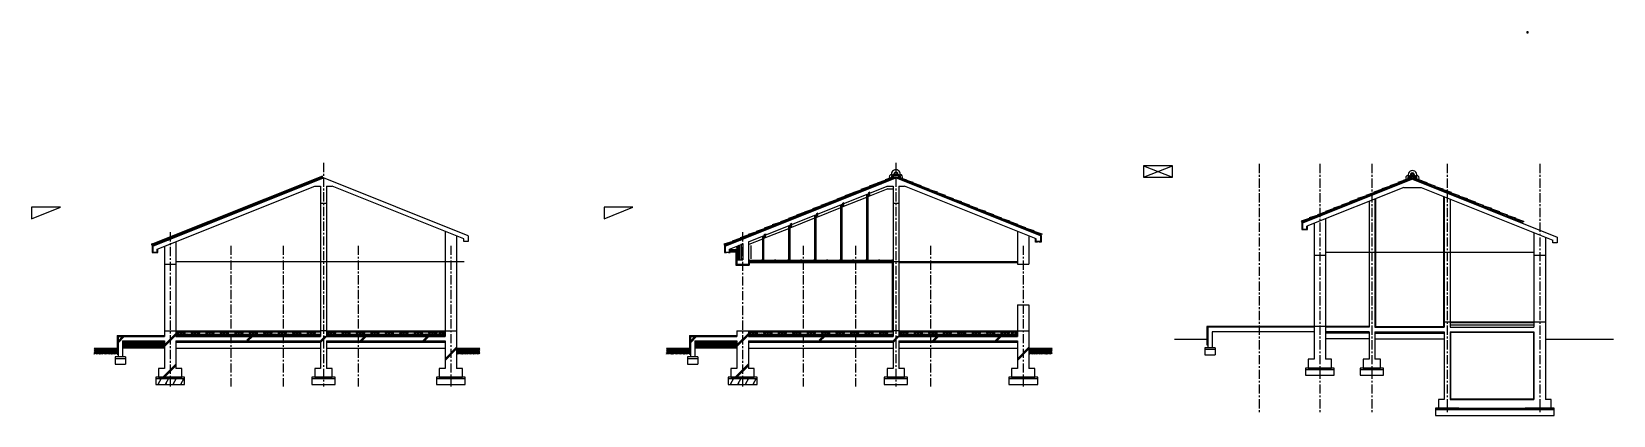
# Model space of a CAD drawing. Header units: millimetres. Extents: x -2542 to 52128, y -615 to 12637.
import ezdxf

# ---------------------------------------------------------------- set-up
doc = ezdxf.new("R2010")
doc.units = ezdxf.units.MM
doc.header["$LTSCALE"] = 10
doc.header["$PDMODE"] = 34
doc.header["$PDSIZE"] = 25
doc.linetypes.add('CENTER', pattern=[50.8, 31.75, -6.35, 6.35, -6.35])
doc.linetypes.add('HIDDEN', pattern=[9.525, 6.35, -3.175])
for name, color, linetype in [('단면선', 2, 'Continuous'), ('마감선', 3, 'Continuous'), ('입면선', 4, 'Continuous'), ('중심선', 1, 'CENTER'), ('해칭선', 5, 'Continuous')]:
    doc.layers.add(name, color=color, linetype=linetype)
doc.linetypes.add('BATTING', pattern='A,0.00254,-2.54,[134,ltypeshp.shx,S=2.54,R=0,X=-2.54,Y=0],-5.08,[134,ltypeshp.shx,S=2.54,R=180,X=2.54,Y=0],-2.54', length=10.16254)
pattern_1 = [(135, (19782.33, 0), (-22.45064, -22.45064), [])]
pattern_2 = [(45, (19782.33, 0), (-22.45064, 22.45064), [])]

msp = doc.modelspace()

# ---------------------------------------------------------------- hatches: boundary and pattern name
at = {"layer": '단면선'}
h = msp.add_hatch(dxfattribs=at)
h.set_pattern_fill('_USER', color=256, scale=60, pattern_type=0)
h.set_pattern_definition([(0, (21829.69, 4752.737), (0, 60), [])])
h.paths.add_polyline_path([(21830, 4753), (21920, 4753), (21920, 5259), (21830, 5223)])
at = {"layer": '해칭선'}
h = msp.add_hatch(dxfattribs=at)
h.set_pattern_fill('ANSI31', color=256, scale=5)
h.set_pattern_definition([(45, (-660, 363.439), (-11.22532, 11.22532), [])])
h.paths.add_polyline_path([(21636, 5066), (21600, 5066), (21600, 5030), (21636, 5030)])
h = msp.add_hatch(dxfattribs=at)
h.set_pattern_fill('ANSI31', color=256, scale=5)
h.set_pattern_definition([(45, (-496, 363.439), (-11.22532, 11.22532), [])])
h.paths.add_polyline_path([(21800, 5066), (21764, 5066), (21764, 5030), (21800, 5030)])
h = msp.add_hatch(dxfattribs=at)
h.set_pattern_fill('ANSI31', color=256, scale=10)
h.paths.add_polyline_path([(21920, 5259), (21830, 5223), (21830, 4753), (21920, 4753)])
h = msp.add_hatch(dxfattribs=at)
h.set_pattern_fill('ANSI31', color=256, scale=5)
h.paths.add_polyline_path([(22296, 4703), (22260, 4703), (22260, 4667), (22296, 4667)])
h = msp.add_hatch(dxfattribs=at)
h.set_pattern_fill('ANSI31', color=256, scale=5)
h.set_pattern_definition([(45, (4904, -9e-13), (-11.22532, 11.22532), [])])
h.paths.add_polyline_path([(27200, 4703), (27164, 4703), (27164, 4667), (27200, 4667)])
h = msp.add_hatch(dxfattribs=at)
h.set_pattern_fill('ANSI37', color=256, scale=10)
h.paths.add_polyline_path([(8747, 2193), (7647, 2193), (7647, 2108), (8747, 2108)])
h.paths.add_polyline_path([(11747, 2193), (8747, 2193), (8747, 2108), (11747, 2108)])
h.paths.add_polyline_path([(4347, 2193), (2447, 2193), (2447, 2108), (4347, 2108)])
h.paths.add_polyline_path([(6147, 2193), (4347, 2193), (4347, 2108), (6147, 2108)])
h.paths.add_polyline_path([(7447, 2193), (6147, 2193), (6147, 2108), (7447, 2108)])
h = msp.add_hatch(dxfattribs=at)
h.set_pattern_fill('ANSI37', color=256, scale=10)
h.set_pattern_definition([(45, (19782.33, 0), (-22.45064, 22.45064), []), (135, (19782.33, 0), (-22.45064, -22.45064), [])])
h.paths.add_polyline_path([(28530, 2193), (27430, 2193), (27430, 2108), (28530, 2108)])
h.paths.add_polyline_path([(31530, 2193), (28530, 2193), (28530, 2108), (31530, 2108)])
h.paths.add_polyline_path([(24130, 2193), (22230, 2193), (22230, 2108), (24130, 2108)])
h.paths.add_polyline_path([(25930, 2193), (24130, 2193), (24130, 2108), (25930, 2108)])
h.paths.add_polyline_path([(27230, 2193), (25930, 2193), (25930, 2108), (27230, 2108)])
h = msp.add_hatch(dxfattribs=at)
h.set_pattern_fill('ANSI31', color=256, scale=10)
h.paths.add_polyline_path([(17, 1703), (-383, 1703), (-183, 1503)])
h.paths.add_polyline_path([(417, 1703), (17, 1703), (217, 1503)])
h = msp.add_hatch(dxfattribs=at)
h.set_pattern_fill('ANSI31', color=256, scale=10, angle=90)
h.paths.add_polyline_path([(-383, 1703), (-383, 1503), (-183, 1503)])
h.paths.add_polyline_path([(17, 1703), (-183, 1503), (217, 1503)])
h.paths.add_polyline_path([(417, 1703), (217, 1503), (417, 1503)])
h = msp.add_hatch(dxfattribs=at)
h.set_pattern_fill('_USER', color=256, scale=20, pattern_type=0)
h.set_pattern_definition([(0, (0, 0), (0, 20), [])])
h.paths.add_polyline_path([(2047, 1958), (597, 1958), (597, 1703), (2047, 1707)])
h = msp.add_hatch(dxfattribs=at)
h.set_pattern_fill('ANSI31', color=256, scale=10, angle=90)
h.paths.add_polyline_path([(12147, 1703), (12147, 1503), (12347, 1503)])
h.paths.add_polyline_path([(12547, 1703), (12347, 1503), (12747, 1503)])
h.paths.add_polyline_path([(12947, 1703), (12747, 1503), (12947, 1503)])
h = msp.add_hatch(dxfattribs=at)
h.set_pattern_fill('ANSI31', color=256, scale=10)
h.paths.add_polyline_path([(12147, 1703), (12347, 1503), (12547, 1703)])
h.paths.add_polyline_path([(12547, 1703), (12747, 1503), (12947, 1703)])
h = msp.add_hatch(dxfattribs=at)
h.set_pattern_fill('ANSI31', color=256, scale=10, angle=90)
h.set_pattern_definition(pattern_1)
h.paths.add_polyline_path([(19400, 1703), (19400, 1503), (19600, 1503)])
h.paths.add_polyline_path([(19800, 1703), (19600, 1503), (20000, 1503)])
h.paths.add_polyline_path([(20200, 1703), (20000, 1503), (20200, 1503)])
h = msp.add_hatch(dxfattribs=at)
h.set_pattern_fill('ANSI31', color=256, scale=10)
h.set_pattern_definition(pattern_2)
h.paths.add_polyline_path([(19800, 1703), (19400, 1703), (19600, 1503)])
h.paths.add_polyline_path([(20200, 1703), (19800, 1703), (20000, 1503)])
h = msp.add_hatch(dxfattribs=at)
h.set_pattern_fill('_USER', color=256, scale=20, pattern_type=0)
h.set_pattern_definition([(0, (19782.329, 0), (0, 20), [])])
h.paths.add_polyline_path([(21830, 1958), (20380, 1958), (20380, 1703), (21830, 1707)])
h = msp.add_hatch(dxfattribs=at)
h.set_pattern_fill('ANSI31', color=256, scale=10, angle=90)
h.set_pattern_definition(pattern_1)
h.paths.add_polyline_path([(31930, 1703), (31930, 1503), (32130, 1503)])
h.paths.add_polyline_path([(32330, 1703), (32130, 1503), (32530, 1503)])
h.paths.add_polyline_path([(32730, 1703), (32530, 1503), (32730, 1503)])
h = msp.add_hatch(dxfattribs=at)
h.set_pattern_fill('ANSI31', color=256, scale=10)
h.set_pattern_definition(pattern_2)
h.paths.add_polyline_path([(31930, 1703), (32130, 1503), (32330, 1703)])
h.paths.add_polyline_path([(32330, 1703), (32530, 1503), (32730, 1703)])

# ---------------------------------------------------------------- linework, layer by layer
at = {"layer": '단면선'}
for p, q in [((35886, 7608), (36886, 8008)), ((35886, 8008), (36886, 7608)), ((1647, 5224), (7547, 7584)), ((1797, 5123), (7247, 7303)), ((7247, 7303), (7447, 7303)), ((7447, 7303), (7447, 2108)), ((12547, 5584), (7547, 7584)), ((7647, 7303), (7647, 2108)), ((7647, 7303), (7847, 7303)), ((12397, 5483), (7847, 7303)), ((21430, 5224), (27330, 7584)), ((22230, 5383), (27030, 7303)), ((27030, 7303), (27230, 7303)), ((27230, 7303), (27230, 2108)), ((32330, 5584), (27330, 7584)), ((27430, 7303), (27430, 2108)), ((27430, 7303), (27630, 7303)), ((32180, 5483), (27630, 7303)), ((45182, 7541), (41382, 6021)), ((44882, 7260), (41532, 5920)), ((44882, 7260), (45482, 7260)), ((45182, 7541), (50182, 5541)), ((45482, 7260), (50032, 5440)), ((-2542, 6170), (-1542, 6570)), ((7447, 6718), (7647, 6718)), ((17241, 6170), (18241, 6570)), ((27230, 6718), (27430, 6718)), ((43682, 6780), (43682, 2425)), ((43882, 6860), (43882, 2425)), ((46282, 6940), (46282, 2425)), ((46482, 6860), (46482, 2425)), ((41382, 6021), (41382, 5821)), ((41782, 6020), (41782, 1320)), ((42182, 6180), (42182, 1320)), ((11747, 5743), (11747, 2108)), ((12147, 5583), (12147, 1003)), ((12397, 5384), (12397, 5483)), ((12547, 5584), (12547, 5384)), ((31530, 5743), (31530, 4603)), ((31930, 5583), (31930, 4603)), ((32180, 5384), (32180, 5483)), ((32330, 5584), (32330, 5384)), ((41382, 5821), (41532, 5821)), ((41532, 5821), (41532, 5920)), ((49382, 5700), (49382, 2425)), ((49782, 5540), (49782, -65)), ((50182, 5541), (50182, 5341)), ((1605, 5294), (1627, 5238)), ((1624, 5301), (1646, 5245)), ((1647, 5224), (1647, 5024)), ((1647, 5024), (1797, 5024)), ((1797, 5024), (1797, 5123)), ((1865, 5398), (1887, 5342)), ((1884, 5405), (1906, 5349)), ((1902, 5412), (1924, 5357)), ((2047, 5223), (2047, 2108)), ((2447, 5383), (2447, 2108)), ((12547, 5384), (12397, 5384)), ((21430, 5224), (21430, 5024)), ((21430, 5024), (21580, 5024)), ((21580, 5123), (22040, 5307)), ((21580, 5024), (21580, 5123)), ((21580, 5066), (21830, 5066)), ((21830, 5223), (21830, 4603)), ((21920, 5259), (21920, 4753)), ((22040, 5307), (22040, 4753)), ((22230, 5383), (22230, 4603)), ((32330, 5384), (32180, 5384)), ((42182, 5020), (49382, 5020)), ((50032, 5341), (50032, 5440)), ((50182, 5341), (50032, 5341)), ((2047, 4603), (2447, 4603)), ((2447, 4703), (12412, 4703)), ((21830, 4753), (22040, 4753)), ((21830, 4603), (22230, 4603)), ((22230, 4703), (31530, 4703)), ((31530, 4603), (31930, 4603)), ((41782, 4920), (42182, 4920)), ((49382, 4920), (49782, 4920)), ((31530, 3203), (31930, 3203)), ((31530, 3203), (31530, 2108)), ((31930, 3203), (31930, 1003)), ((2047, 2303), (2447, 2303)), ((2447, 2273), (7447, 2273)), ((2447, 2193), (7447, 2193)), ((7647, 2303), (7447, 2303)), ((7647, 2273), (11747, 2273)), ((7647, 2193), (11747, 2193)), ((11747, 2303), (12147, 2303)), ((21830, 2303), (22230, 2303)), ((21830, 2303), (21830, 2108)), ((22230, 2303), (22230, 2108)), ((22230, 2273), (27230, 2273)), ((22230, 2193), (27230, 2193)), ((27430, 2303), (27230, 2303)), ((27430, 2273), (31530, 2273)), ((27430, 2193), (31530, 2193)), ((31530, 2303), (31930, 2303)), ((41782, 2425), (38112, 2425)), ((38112, 2425), (38112, 2020)), ((38262, 2275), (38262, 1720)), ((41782, 2275), (38262, 2275)), ((43682, 2425), (42182, 2425)), ((43682, 2275), (42182, 2275)), ((43682, 2225), (42182, 2225)), ((43682, 2275), (43682, 1320)), ((43882, 2425), (46282, 2425)), ((43882, 2275), (46282, 2275)), ((43882, 2275), (43882, 1320)), ((43882, 2225), (46282, 2225)), ((46282, 2275), (46282, -65)), ((46482, 2590), (49382, 2590)), ((46482, 2510), (49382, 2510)), ((46482, 2425), (49382, 2425)), ((46482, 2275), (49382, 2275)), ((46482, 2275), (46482, -65)), ((49382, 2275), (49382, -65)), ((-183, 1503), (-383, 1703)), ((-383, 1703), (417, 1703)), ((-383, 1698), (417, 1698)), ((-383, 1693), (417, 1693)), ((-383, 1693), (417, 1693)), ((-383, 1693), (417, 1693)), ((-383, 1688), (417, 1688)), ((-383, 1683), (417, 1683)), ((-183, 1503), (17, 1703)), ((217, 1503), (17, 1703)), ((217, 1503), (417, 1703)), ((447, 2108), (447, 1703)), ((447, 2108), (2047, 2108)), ((447, 1703), (447, 1403)), ((597, 1958), (2047, 1958)), ((597, 1958), (597, 1403)), ((2047, 1707), (597, 1703)), ((2047, 1958), (2047, 1003)), ((2447, 2108), (7447, 2108)), ((2447, 1958), (2447, 1003)), ((2447, 1958), (7447, 1958)), ((2447, 1908), (7447, 1908)), ((2447, 1708), (7447, 1708)), ((7447, 1958), (7447, 1003)), ((7647, 2108), (11747, 2108)), ((7647, 1958), (11747, 1958)), ((7647, 1958), (7647, 1003)), ((7647, 1908), (11747, 1908)), ((7647, 1708), (11747, 1708)), ((11747, 1958), (11747, 1003)), ((12147, 1703), (12947, 1703)), ((12347, 1503), (12147, 1703)), ((12147, 1698), (12947, 1698)), ((12147, 1693), (12947, 1693)), ((12147, 1688), (12947, 1688)), ((12147, 1683), (12947, 1683)), ((12347, 1503), (12547, 1703)), ((12747, 1503), (12547, 1703)), ((12747, 1503), (12947, 1703)), ((19400, 1703), (20200, 1703)), ((19600, 1503), (19400, 1703)), ((19400, 1698), (20200, 1698)), ((19400, 1693), (20200, 1693)), ((19400, 1693), (20200, 1693)), ((19400, 1693), (20200, 1693)), ((19400, 1688), (20200, 1688)), ((19400, 1683), (20200, 1683)), ((19600, 1503), (19800, 1703)), ((20000, 1503), (19800, 1703)), ((20000, 1503), (20200, 1703)), ((20230, 2108), (20230, 1703)), ((20230, 2108), (21830, 2108)), ((20230, 1703), (20230, 1403)), ((20380, 1958), (20380, 1403)), ((20380, 1958), (21830, 1958)), ((21830, 1707), (20380, 1703)), ((21830, 1958), (21830, 1003)), ((22230, 2108), (27230, 2108)), ((22230, 1958), (22230, 1003)), ((22230, 1958), (27230, 1958)), ((22230, 1908), (27230, 1908)), ((22230, 1708), (27230, 1708)), ((27230, 1958), (27230, 1003)), ((27430, 2108), (31530, 2108)), ((27430, 1958), (27430, 1003)), ((27430, 1958), (31530, 1958)), ((27430, 1908), (31530, 1908)), ((27430, 1708), (31530, 1708)), ((31530, 1958), (31530, 1003)), ((31930, 1703), (32730, 1703)), ((32130, 1503), (31930, 1703)), ((31930, 1698), (32730, 1698)), ((31930, 1693), (32730, 1693)), ((31930, 1688), (32730, 1688)), ((31930, 1683), (32730, 1683)), ((32130, 1503), (32330, 1703)), ((32530, 1503), (32330, 1703)), ((32530, 1503), (32730, 1703)), ((36954, 2020), (38082, 2020)), ((38362, 1720), (38012, 1720)), ((38012, 1720), (38012, 1470)), ((38012, 1670), (38362, 1670)), ((38112, 2020), (38112, 1720)), ((38362, 1720), (38362, 1470)), ((43682, 2025), (42182, 2025)), ((43882, 2025), (46282, 2025)), ((49782, 2020), (52128, 2020)), ((697, 1403), (347, 1403)), ((347, 1403), (347, 1153)), ((347, 1353), (697, 1353)), ((347, 1153), (697, 1153)), ((697, 1403), (697, 1153)), ((20480, 1403), (20130, 1403)), ((20130, 1403), (20130, 1153)), ((20130, 1353), (20480, 1353)), ((20130, 1153), (20480, 1153)), ((20480, 1403), (20480, 1153)), ((38012, 1470), (38362, 1470)), ((1747, 653), (2747, 653)), ((7147, 653), (7947, 653)), ((11447, 653), (12447, 653)), ((21530, 653), (22530, 653)), ((26930, 653), (27730, 653)), ((31230, 653), (32230, 653)), ((41482, 970), (42482, 970)), ((43382, 970), (44182, 970)), ((45982, -365), (50082, -365)), ((46782, -365), (45982, -365)), ((45982, -365), (45982, -615)), ((45982, -415), (50082, -415)), ((45982, -415), (46782, -415)), ((46282, -65), (46082, -65)), ((46082, -65), (46082, -365)), ((46082, -365), (46682, -365)), ((46482, -65), (49382, -65)), ((46682, -65), (46482, -65)), ((46682, -65), (46482, -65)), ((50082, -365), (49082, -365)), ((49082, -415), (50082, -415)), ((49382, -65), (49182, -65)), ((49382, -65), (49182, -65)), ((49182, -365), (49982, -365)), ((49982, -65), (49782, -65)), ((49982, -365), (49982, -65)), ((50082, -615), (50082, -365)), ((45982, -615), (50082, -615)), ((45982, -615), (46782, -615)), ((49082, -615), (50082, -615))]:
    msp.add_line(p, q, dxfattribs=at)
for points in [[(49139, 12592), (49184, 12592), (49184, 12637), (49139, 12637)], [(35886, 7608), (36886, 7608), (36886, 8008), (35886, 8008)], [(25470, 6634), (25515, 6634), (25515, 6679), (25470, 6679)], [(26370, 6994), (26415, 6994), (26415, 7039), (26370, 7039)], [(24570, 6274), (24615, 6274), (24615, 6319), (24570, 6319)], [(22770, 5554), (22815, 5554), (22815, 5599), (22770, 5599)], [(23670, 5914), (23715, 5914), (23715, 5959), (23670, 5959)], [(21580, 5066), (21625, 5066), (21625, 5111), (21580, 5111)], [(21600, 5030), (21636, 5030), (21636, 5066), (21600, 5066)], [(21764, 5030), (21800, 5030), (21800, 5066), (21764, 5066)], [(21785, 5066), (21830, 5066), (21830, 5111), (21785, 5111)], [(22230, 4703), (22275, 4703), (22275, 4748), (22230, 4748)], [(22260, 4667), (22296, 4667), (22296, 4703), (22260, 4703)], [(22680, 4703), (22725, 4703), (22725, 4748), (22680, 4748)], [(23130, 4703), (23175, 4703), (23175, 4748), (23130, 4748)], [(23580, 4703), (23625, 4703), (23625, 4748), (23580, 4748)], [(24030, 4703), (24075, 4703), (24075, 4748), (24030, 4748)], [(24480, 4703), (24525, 4703), (24525, 4748), (24480, 4748)], [(24930, 4703), (24975, 4703), (24975, 4748), (24930, 4748)], [(25380, 4703), (25425, 4703), (25425, 4748), (25380, 4748)], [(25830, 4703), (25875, 4703), (25875, 4748), (25830, 4748)], [(26280, 4703), (26325, 4703), (26325, 4748), (26280, 4748)], [(26730, 4703), (26775, 4703), (26775, 4748), (26730, 4748)], [(27164, 4667), (27200, 4667), (27200, 4703), (27164, 4703)], [(27185, 4703), (27230, 4703), (27230, 4748), (27185, 4748)], [(1747, 453), (2747, 453), (2747, 703), (1747, 703)], [(7147, 453), (7947, 453), (7947, 703), (7147, 703)], [(11447, 453), (12447, 453), (12447, 703), (11447, 703)], [(21530, 453), (22530, 453), (22530, 703), (21530, 703)], [(26930, 453), (27730, 453), (27730, 703), (26930, 703)], [(31230, 453), (32230, 453), (32230, 703), (31230, 703)], [(41482, 770), (42482, 770), (42482, 1020), (41482, 1020)], [(43382, 770), (44182, 770), (44182, 1020), (43382, 1020)]]:
    msp.add_lwpolyline(points, close=True, dxfattribs=at)
for points in [[(-1542, 6570), (-2542, 6570), (-2542, 6170)], [(18241, 6570), (17241, 6570), (17241, 6170)], [(41782, 1320), (41582, 1320), (41582, 1020), (42382, 1020), (42382, 1320), (42182, 1320)], [(43682, 1320), (43482, 1320), (43482, 1020), (44082, 1020), (44082, 1320), (43882, 1320)], [(2047, 1003), (1847, 1003), (1847, 703), (2647, 703), (2647, 1003), (2447, 1003)], [(7447, 1003), (7247, 1003), (7247, 703), (7847, 703), (7847, 1003), (7647, 1003)], [(11747, 1003), (11547, 1003), (11547, 703), (12347, 703), (12347, 1003), (12147, 1003)], [(21830, 1003), (21630, 1003), (21630, 703), (22430, 703), (22430, 1003), (22230, 1003)], [(27230, 1003), (27030, 1003), (27030, 703), (27630, 703), (27630, 1003), (27430, 1003)], [(31530, 1003), (31330, 1003), (31330, 703), (32130, 703), (32130, 1003), (31930, 1003)]]:
    msp.add_lwpolyline(points, dxfattribs=at)
at = {"layer": '단면선', "color": 6}
msp.add_lwpolyline([(1924, 5357), (1910, 5394), (1605, 5294), (1613, 5275), (1898, 5368), (1906, 5349), (1924, 5357)], dxfattribs=at)
at = {"layer": '단면선', "color": 7}
msp.add_lwpolyline([(1906, 5349), (1898, 5368), (1880, 5360), (1887, 5342), (1906, 5349)], dxfattribs=at)
at = {"layer": '단면선'}
for centre in [(7685, 2230), (27468, 2230)]:
    msp.add_circle(centre, 12.5, dxfattribs=at)
for p in [(2497, 2233), (2747, 2233), (2997, 2233), (3247, 2233), (3497, 2233), (3747, 2233), (3997, 2233), (4247, 2233), (4497, 2233), (4747, 2233), (4997, 2233), (5247, 2233), (5497, 2233), (5747, 2233), (5997, 2233), (6247, 2233), (6497, 2233), (6747, 2233), (6997, 2233), (7247, 2233), (7950, 2229), (8200, 2229), (8450, 2229), (8700, 2229), (8950, 2229), (9200, 2229), (9450, 2229), (9700, 2229), (9950, 2229), (10200, 2229), (10450, 2229), (10700, 2229), (10950, 2229), (11200, 2229), (11450, 2229), (11560, 2229), (11715, 2229), (22279, 2233), (22529, 2233), (22779, 2233), (23029, 2233), (23279, 2233), (23529, 2233), (23779, 2233), (24029, 2233), (24279, 2233), (24529, 2233), (24779, 2233), (25029, 2233), (25279, 2233), (25529, 2233), (25779, 2233), (26029, 2233), (26279, 2233), (26529, 2233), (26779, 2233), (27029, 2233), (27732, 2229), (27982, 2229), (28232, 2229), (28482, 2229), (28732, 2229), (28982, 2229), (29232, 2229), (29482, 2229), (29732, 2229), (29982, 2229), (30232, 2229), (30482, 2229), (30732, 2229), (30982, 2229), (31232, 2229), (31342, 2229), (31497, 2229)]:
    msp.add_point(p, dxfattribs=at)
at = {"layer": '마감선'}
for p, q in [((1605, 5294), (7518, 7659)), ((27180, 7673), (27180, 7595)), ((27480, 7673), (27480, 7595)), ((1613, 5275), (7525, 7640)), ((1620, 5256), (7533, 7621)), ((1627, 5238), (7540, 7603)), ((21410, 5238), (27330, 7606)), ((32350, 5598), (27330, 7606)), ((45182, 7563), (41362, 6035)), ((45032, 7556), (45032, 7638)), ((45182, 7563), (49002, 6035)), ((45332, 7556), (45332, 7638)), ((43912, 6872), (43912, 2455)), ((46252, 6952), (46252, 2455)), ((41362, 6035), (41362, 5801)), ((32053, 5717), (32067, 5754)), ((32071, 5709), (32053, 5717)), ((32067, 5754), (32372, 5654)), ((32079, 5728), (32071, 5709)), ((32345, 5641), (32079, 5728)), ((32160, 5364), (32160, 5483)), ((32319, 5650), (32305, 5616)), ((32305, 5616), (32324, 5608)), ((32324, 5608), (32338, 5644)), ((32345, 5641), (32338, 5623)), ((32357, 5616), (32338, 5623)), ((32350, 5598), (32350, 5364)), ((32372, 5654), (32357, 5616)), ((41362, 5801), (41552, 5801)), ((41552, 5801), (41552, 5920)), ((1627, 5238), (1627, 5004)), ((1627, 5004), (1817, 5004)), ((1817, 5004), (1817, 5123)), ((21692, 5394), (21387, 5294)), ((21387, 5294), (21402, 5256)), ((21402, 5256), (21421, 5263)), ((21410, 5238), (21410, 5004)), ((21410, 5004), (21478, 5004)), ((21414, 5281), (21681, 5368)), ((21414, 5281), (21421, 5263)), ((21419, 5283), (21433, 5247)), ((21433, 5247), (21451, 5255)), ((21451, 5255), (21438, 5289)), ((21478, 5024), (21478, 5004)), ((21539, 5024), (21539, 5004)), ((21539, 5004), (21600, 5004)), ((21600, 5004), (21600, 5066)), ((21681, 5368), (21688, 5349)), ((21688, 5349), (21707, 5357)), ((21707, 5357), (21692, 5394)), ((21800, 5066), (21800, 4573)), ((32226, 5364), (32160, 5364)), ((32350, 5364), (32285, 5364)), ((21800, 4573), (22260, 4573)), ((22260, 4703), (22260, 4573)), ((27200, 4703), (27200, 2303)), ((2447, 2303), (7447, 2303)), ((7647, 2303), (11747, 2303)), ((22230, 2303), (27230, 2303)), ((27430, 2303), (31530, 2303)), ((42182, 2455), (38082, 2455)), ((38082, 2455), (38082, 2020)), ((43682, 2455), (42182, 2455)), ((43912, 2455), (46252, 2455)), ((46282, 2620), (49782, 2620)), ((46482, 2255), (49382, 2255)), ((46502, 2275), (46502, -45)), ((49362, 2275), (49362, -45)), ((417, 2138), (2047, 2138)), ((417, 2138), (417, 1503)), ((20200, 2138), (20200, 1503)), ((20200, 2138), (21830, 2138)), ((38082, 2020), (38082, 1820)), ((38082, 1820), (38112, 1820)), ((417, 1503), (447, 1503)), ((20200, 1503), (20230, 1503)), ((46502, -45), (49362, -45))]:
    msp.add_line(p, q, dxfattribs=at)
for points in [[(26163, 7139), (26149, 7176), (25844, 7076), (25852, 7058), (26137, 7150), (26145, 7132), (26163, 7139)], [(26145, 7132), (26137, 7150), (26119, 7143), (26126, 7124), (26145, 7132)], [(26442, 7251), (26427, 7288), (26123, 7188), (26130, 7169), (26416, 7262), (26423, 7243), (26442, 7251)], [(26423, 7243), (26416, 7262), (26397, 7254), (26405, 7236), (26423, 7243)], [(26721, 7362), (26706, 7399), (26401, 7299), (26409, 7280), (26695, 7373), (26702, 7355), (26721, 7362)], [(26702, 7355), (26695, 7373), (26676, 7366), (26683, 7347), (26702, 7355)], [(26999, 7474), (26984, 7511), (26680, 7410), (26687, 7392), (26973, 7485), (26981, 7466), (26999, 7474)], [(26981, 7466), (26973, 7485), (26955, 7477), (26962, 7459), (26981, 7466)], [(27278, 7585), (27263, 7622), (26958, 7522), (26966, 7503), (27252, 7596), (27259, 7578), (27278, 7585)], [(27259, 7578), (27252, 7596), (27233, 7589), (27241, 7570), (27259, 7578)], [(27380, 7586), (27395, 7623), (27699, 7523), (27692, 7504), (27406, 7597), (27399, 7578), (27380, 7586)], [(27399, 7578), (27417, 7571), (27425, 7589), (27406, 7597), (27399, 7578)], [(27596, 7499), (27611, 7536), (27915, 7436), (27908, 7418), (27622, 7510), (27614, 7492), (27596, 7499)], [(27614, 7492), (27633, 7484), (27640, 7503), (27622, 7510), (27614, 7492)], [(27874, 7388), (27889, 7425), (28194, 7325), (28186, 7306), (27900, 7399), (27893, 7381), (27874, 7388)], [(27893, 7381), (27912, 7373), (27919, 7392), (27900, 7399), (27893, 7381)], [(28153, 7277), (28168, 7314), (28472, 7213), (28465, 7195), (28179, 7288), (28172, 7269), (28153, 7277)], [(28172, 7269), (28190, 7262), (28198, 7280), (28179, 7288), (28172, 7269)], [(28432, 7165), (28446, 7202), (28751, 7102), (28743, 7083), (28458, 7176), (28450, 7158), (28432, 7165)], [(28450, 7158), (28469, 7150), (28476, 7169), (28458, 7176), (28450, 7158)], [(44166, 7157), (44151, 7194), (43846, 7093), (43854, 7075), (44140, 7168), (44147, 7149), (44166, 7157)], [(44147, 7149), (44140, 7168), (44121, 7160), (44129, 7142), (44147, 7149)], [(44444, 7268), (44429, 7305), (44125, 7205), (44132, 7186), (44418, 7279), (44426, 7261), (44444, 7268)], [(44426, 7261), (44418, 7279), (44400, 7272), (44407, 7253), (44426, 7261)], [(44723, 7379), (44708, 7417), (44403, 7316), (44411, 7298), (44697, 7391), (44704, 7372), (44723, 7379)], [(44704, 7372), (44697, 7391), (44678, 7383), (44686, 7365), (44704, 7372)], [(45001, 7491), (44987, 7528), (44682, 7428), (44689, 7409), (44975, 7502), (44983, 7483), (45001, 7491)], [(45182, 7563), (45167, 7600), (44862, 7500), (44870, 7481), (45156, 7574), (45163, 7556), (45182, 7563)], [(44983, 7483), (44975, 7502), (44957, 7495), (44964, 7476), (44983, 7483)], [(45163, 7556), (45156, 7574), (45137, 7567), (45145, 7548), (45163, 7556)], [(45182, 7563), (45197, 7600), (45501, 7500), (45494, 7481), (45208, 7574), (45200, 7556), (45182, 7563)], [(45200, 7556), (45208, 7574), (45226, 7567), (45219, 7548), (45200, 7556)], [(45362, 7491), (45377, 7528), (45682, 7428), (45674, 7409), (45388, 7502), (45381, 7483), (45362, 7491)], [(45381, 7483), (45388, 7502), (45407, 7495), (45399, 7476), (45381, 7483)], [(45641, 7379), (45656, 7417), (45960, 7316), (45953, 7298), (45667, 7391), (45659, 7372), (45641, 7379)], [(45659, 7372), (45667, 7391), (45685, 7383), (45678, 7365), (45659, 7372)], [(45919, 7268), (45934, 7305), (46239, 7205), (46231, 7186), (45945, 7279), (45938, 7261), (45919, 7268)], [(45938, 7261), (45945, 7279), (45964, 7272), (45956, 7253), (45938, 7261)], [(46198, 7157), (46213, 7194), (46517, 7093), (46510, 7075), (46224, 7168), (46216, 7149), (46198, 7157)], [(46216, 7149), (46224, 7168), (46242, 7160), (46235, 7142), (46216, 7149)], [(24771, 6582), (24756, 6619), (24451, 6519), (24459, 6501), (24745, 6593), (24752, 6575), (24771, 6582)], [(24752, 6575), (24745, 6593), (24726, 6586), (24734, 6567), (24752, 6575)], [(25049, 6694), (25034, 6731), (24730, 6631), (24737, 6612), (25023, 6705), (25031, 6686), (25049, 6694)], [(25031, 6686), (25023, 6705), (25005, 6697), (25012, 6679), (25031, 6686)], [(25328, 6805), (25313, 6842), (25008, 6742), (25016, 6723), (25302, 6816), (25309, 6798), (25328, 6805)], [(25309, 6798), (25302, 6816), (25283, 6809), (25291, 6790), (25309, 6798)], [(25606, 6917), (25592, 6954), (25287, 6853), (25294, 6835), (25580, 6928), (25588, 6909), (25606, 6917)], [(25588, 6909), (25580, 6928), (25562, 6920), (25569, 6902), (25588, 6909)], [(25885, 7028), (25870, 7065), (25566, 6965), (25573, 6946), (25859, 7039), (25866, 7021), (25885, 7028)], [(25866, 7021), (25859, 7039), (25840, 7032), (25848, 7013), (25866, 7021)], [(28710, 7054), (28725, 7091), (29029, 6991), (29022, 6972), (28736, 7065), (28729, 7046), (28710, 7054)], [(28729, 7046), (28747, 7039), (28755, 7057), (28736, 7065), (28729, 7046)], [(28989, 6942), (29003, 6979), (29308, 6879), (29301, 6861), (29015, 6953), (29007, 6935), (28989, 6942)], [(29007, 6935), (29026, 6927), (29033, 6946), (29015, 6953), (29007, 6935)], [(29267, 6831), (29282, 6868), (29587, 6768), (29579, 6749), (29293, 6842), (29286, 6823), (29267, 6831)], [(29286, 6823), (29304, 6816), (29312, 6835), (29293, 6842), (29286, 6823)], [(29546, 6719), (29561, 6757), (29865, 6656), (29858, 6638), (29572, 6731), (29564, 6712), (29546, 6719)], [(29564, 6712), (29583, 6705), (29590, 6723), (29572, 6731), (29564, 6712)], [(29824, 6608), (29839, 6645), (30144, 6545), (30136, 6526), (29850, 6619), (29843, 6601), (29824, 6608)], [(29843, 6601), (29861, 6593), (29869, 6612), (29850, 6619), (29843, 6601)], [(42773, 6599), (42758, 6637), (42454, 6536), (42461, 6518), (42747, 6611), (42754, 6592), (42773, 6599)], [(42754, 6592), (42747, 6611), (42728, 6603), (42736, 6585), (42754, 6592)], [(43052, 6711), (43037, 6748), (42732, 6648), (42740, 6629), (43026, 6722), (43033, 6703), (43052, 6711)], [(43033, 6703), (43026, 6722), (43007, 6715), (43014, 6696), (43033, 6703)], [(43330, 6822), (43315, 6859), (43011, 6759), (43018, 6741), (43304, 6833), (43312, 6815), (43330, 6822)], [(43312, 6815), (43304, 6833), (43286, 6826), (43293, 6807), (43312, 6815)], [(43609, 6934), (43594, 6971), (43289, 6871), (43297, 6852), (43583, 6945), (43590, 6926), (43609, 6934)], [(43590, 6926), (43583, 6945), (43564, 6937), (43572, 6919), (43590, 6926)], [(43887, 7045), (43872, 7082), (43568, 6982), (43575, 6963), (43861, 7056), (43869, 7038), (43887, 7045)], [(43869, 7038), (43861, 7056), (43843, 7049), (43850, 7030), (43869, 7038)], [(46476, 7045), (46491, 7082), (46796, 6982), (46788, 6963), (46502, 7056), (46495, 7038), (46476, 7045)], [(46495, 7038), (46502, 7056), (46521, 7049), (46513, 7030), (46495, 7038)], [(46755, 6934), (46770, 6971), (47074, 6871), (47067, 6852), (46781, 6945), (46773, 6926), (46755, 6934)], [(46773, 6926), (46781, 6945), (46799, 6937), (46792, 6919), (46773, 6926)], [(47033, 6822), (47048, 6859), (47353, 6759), (47345, 6741), (47059, 6833), (47052, 6815), (47033, 6822)], [(47052, 6815), (47059, 6833), (47078, 6826), (47071, 6807), (47052, 6815)], [(47312, 6711), (47327, 6748), (47631, 6648), (47624, 6629), (47338, 6722), (47330, 6703), (47312, 6711)], [(47330, 6703), (47338, 6722), (47356, 6715), (47349, 6696), (47330, 6703)], [(47590, 6599), (47605, 6637), (47910, 6536), (47902, 6518), (47616, 6611), (47609, 6592), (47590, 6599)], [(47609, 6592), (47616, 6611), (47635, 6603), (47628, 6585), (47609, 6592)], [(23378, 6025), (23363, 6062), (23059, 5962), (23066, 5943), (23352, 6036), (23359, 6018), (23378, 6025)], [(23359, 6018), (23352, 6036), (23333, 6029), (23341, 6010), (23359, 6018)], [(23657, 6137), (23642, 6174), (23337, 6073), (23345, 6055), (23631, 6148), (23638, 6129), (23657, 6137)], [(23638, 6129), (23631, 6148), (23612, 6140), (23619, 6122), (23638, 6129)], [(23935, 6248), (23920, 6285), (23616, 6185), (23623, 6166), (23909, 6259), (23917, 6241), (23935, 6248)], [(23917, 6241), (23909, 6259), (23891, 6252), (23898, 6233), (23917, 6241)], [(24214, 6359), (24199, 6397), (23894, 6296), (23902, 6278), (24188, 6371), (24195, 6352), (24214, 6359)], [(24195, 6352), (24188, 6371), (24169, 6363), (24177, 6345), (24195, 6352)], [(24492, 6471), (24477, 6508), (24173, 6408), (24180, 6389), (24466, 6482), (24474, 6463), (24492, 6471)], [(24474, 6463), (24466, 6482), (24448, 6475), (24455, 6456), (24474, 6463)], [(30103, 6497), (30118, 6534), (30422, 6433), (30415, 6415), (30129, 6508), (30121, 6489), (30103, 6497)], [(30121, 6489), (30140, 6482), (30147, 6500), (30129, 6508), (30121, 6489)], [(30381, 6385), (30396, 6422), (30701, 6322), (30693, 6303), (30407, 6396), (30400, 6378), (30381, 6385)], [(30400, 6378), (30418, 6370), (30426, 6389), (30407, 6396), (30400, 6378)], [(30660, 6274), (30675, 6311), (30979, 6211), (30972, 6192), (30686, 6285), (30678, 6266), (30660, 6274)], [(30678, 6266), (30697, 6259), (30704, 6277), (30686, 6285), (30678, 6266)], [(30938, 6162), (30953, 6199), (31258, 6099), (31250, 6081), (30964, 6173), (30957, 6155), (30938, 6162)], [(30957, 6155), (30976, 6147), (30983, 6166), (30964, 6173), (30957, 6155)], [(31217, 6051), (31232, 6088), (31536, 5988), (31529, 5969), (31243, 6062), (31236, 6044), (31217, 6051)], [(31236, 6044), (31254, 6036), (31262, 6055), (31243, 6062), (31236, 6044)], [(41659, 6154), (41644, 6191), (41339, 6091), (41347, 6072), (41633, 6165), (41640, 6146), (41659, 6154)], [(41640, 6146), (41633, 6165), (41614, 6157), (41622, 6139), (41640, 6146)], [(41937, 6265), (41923, 6302), (41618, 6202), (41625, 6183), (41911, 6276), (41919, 6258), (41937, 6265)], [(41919, 6258), (41911, 6276), (41893, 6269), (41900, 6250), (41919, 6258)], [(42216, 6377), (42201, 6414), (41897, 6313), (41904, 6295), (42190, 6388), (42197, 6369), (42216, 6377)], [(42197, 6369), (42190, 6388), (42171, 6380), (42179, 6362), (42197, 6369)], [(42494, 6488), (42480, 6525), (42175, 6425), (42183, 6406), (42468, 6499), (42476, 6481), (42494, 6488)], [(42476, 6481), (42468, 6499), (42450, 6492), (42457, 6473), (42476, 6481)], [(47869, 6488), (47884, 6525), (48188, 6425), (48181, 6406), (47895, 6499), (47888, 6481), (47869, 6488)], [(47888, 6481), (47895, 6499), (47914, 6492), (47906, 6473), (47888, 6481)], [(48148, 6377), (48162, 6414), (48467, 6313), (48460, 6295), (48174, 6388), (48166, 6369), (48148, 6377)], [(48166, 6369), (48174, 6388), (48192, 6380), (48185, 6362), (48166, 6369)], [(48426, 6265), (48441, 6302), (48745, 6202), (48738, 6183), (48452, 6276), (48445, 6258), (48426, 6265)], [(48445, 6258), (48452, 6276), (48471, 6269), (48463, 6250), (48445, 6258)], [(48705, 6154), (48719, 6191), (49024, 6091), (49017, 6072), (48731, 6165), (48723, 6146), (48705, 6154)], [(48723, 6146), (48731, 6165), (48749, 6157), (48742, 6139), (48723, 6146)], [(21985, 5468), (21970, 5505), (21666, 5405), (21673, 5386), (21959, 5479), (21967, 5461), (21985, 5468)], [(21967, 5461), (21959, 5479), (21941, 5472), (21948, 5453), (21967, 5461)], [(22264, 5580), (22249, 5617), (21944, 5516), (21952, 5498), (22238, 5591), (22245, 5572), (22264, 5580)], [(22245, 5572), (22238, 5591), (22219, 5583), (22227, 5565), (22245, 5572)], [(22542, 5691), (22528, 5728), (22223, 5628), (22230, 5609), (22516, 5702), (22524, 5684), (22542, 5691)], [(22524, 5684), (22516, 5702), (22498, 5695), (22505, 5676), (22524, 5684)], [(22821, 5802), (22806, 5839), (22502, 5739), (22509, 5721), (22795, 5813), (22802, 5795), (22821, 5802)], [(22802, 5795), (22795, 5813), (22776, 5806), (22784, 5787), (22802, 5795)], [(23100, 5914), (23085, 5951), (22780, 5851), (22788, 5832), (23074, 5925), (23081, 5906), (23100, 5914)], [(23081, 5906), (23074, 5925), (23055, 5917), (23062, 5899), (23081, 5906)], [(31495, 5940), (31510, 5977), (31815, 5876), (31807, 5858), (31521, 5951), (31514, 5932), (31495, 5940)], [(31514, 5932), (31533, 5925), (31540, 5943), (31521, 5951), (31514, 5932)], [(31774, 5828), (31789, 5865), (32093, 5765), (32086, 5746), (31800, 5839), (31793, 5821), (31774, 5828)], [(31793, 5821), (31811, 5813), (31819, 5832), (31800, 5839), (31793, 5821)], [(32071, 5709), (32090, 5702), (32097, 5720), (32079, 5728), (32071, 5709)], [(21688, 5349), (21681, 5368), (21662, 5360), (21670, 5342), (21688, 5349)], [(32226, 5384), (32226, 5364)], [(32285, 5364), (32285, 5384)]]:
    msp.add_lwpolyline(points, dxfattribs=at)
for centre, radius, start, end in [((27180, 7623), 80, 89.3269, 217.4768), ((27330, 7719), 150, 353.6206, 186.4172), ((27330, 7453), 267, 55.7951, 124.2338), ((27330, 7453), 247, 52.575, 127.4576), ((27330, 7453), 227, 48.5986, 131.4389), ((27330, 7453), 207, 43.5054, 136.5394), ((27330, 7719), 70, 352.472, 187.5519), ((27330, 7719), 50, 354.6339, 185.39), ((27480, 7623), 80, 322.537, 90.6652), ((45032, 7585), 80, 88.8914, 220.2979), ((45182, 7687), 150, 351.7619, 188.2381), ((45182, 7433), 254, 53.7594, 126.2406), ((45182, 7433), 234, 50.0621, 129.9379), ((45182, 7687), 70, 352.0713, 187.9287), ((45182, 7687), 50, 354.3455, 185.6545), ((45332, 7585), 80, 319.7021, 91.1086), ((45182, 7433), 214, 45.427, 134.573), ((45182, 7433), 194, 39.2611, 140.7389)]:
    msp.add_arc(centre, radius, start, end, dxfattribs=at)
at = {"layer": '입면선'}
for p, q in [((25425, 4748), (25425, 6661)), ((25470, 4703), (25470, 6679)), ((26325, 4748), (26325, 7021)), ((26370, 4703), (26370, 7039)), ((24525, 4748), (24525, 6301)), ((24570, 4703), (24570, 6319)), ((22725, 4748), (22725, 5581)), ((22770, 4703), (22770, 5599)), ((23625, 4748), (23625, 5941)), ((23670, 4703), (23670, 5959)), ((21580, 5111), (21830, 5111)), ((21610, 5030), (21800, 5030)), ((22230, 4748), (22725, 4748)), ((22260, 4667), (27200, 4667)), ((22770, 4748), (23625, 4748)), ((23670, 4748), (24525, 4748)), ((24570, 4748), (25425, 4748)), ((25470, 4748), (26325, 4748)), ((26370, 4748), (27231, 4748)), ((27430, 4667), (31530, 4667))]:
    msp.add_line(p, q, dxfattribs=at)
at = {"layer": '중심선'}
for p, q in [((7547, 8107), (7547, 382)), ((27330, 8107), (27330, 382)), ((39882, 8072), (39882, -524)), ((41982, 8072), (41982, -524)), ((43782, 8072), (43782, -524)), ((46382, 8072), (46382, -524)), ((49582, 8072), (49582, -524)), ((2247, 5708), (2247, 382)), ((22030, 5708), (22030, 382)), ((4347, 5242), (4347, 382)), ((6147, 5242), (6147, 382)), ((8747, 5242), (8747, 382)), ((11947, 5242), (11947, 382)), ((24130, 5242), (24130, 382)), ((25930, 5242), (25930, 382)), ((28530, 5242), (28530, 382)), ((31730, 5242), (31730, 382))]:
    msp.add_line(p, q, dxfattribs=at)
at = {"layer": '중심선', "ltscale": 0.05}
for p, q in [((7661, 2230), (7710, 2230)), ((7685, 2255), (7685, 2205)), ((27443, 2230), (27492, 2230)), ((27468, 2255), (27468, 2205))]:
    msp.add_line(p, q, dxfattribs=at)
at = {"layer": '해칭선', "linetype": 'HIDDEN'}
for p, q in [((1631, 5229), (7544, 7594)), ((21413, 5229), (27326, 7594)), ((32346, 5589), (27333, 7594)), ((45178, 7551), (41365, 6026)), ((45185, 7551), (48998, 6026)), ((2511, 2246), (2735, 2246)), ((2740, 2218), (2511, 2218)), ((3011, 2246), (3235, 2246)), ((3240, 2218), (3011, 2218)), ((3511, 2246), (3735, 2246)), ((3740, 2218), (3511, 2218)), ((4011, 2246), (4235, 2246)), ((4240, 2218), (4011, 2218)), ((4511, 2246), (4735, 2246)), ((4740, 2218), (4511, 2218)), ((5011, 2246), (5235, 2246)), ((5240, 2218), (5011, 2218)), ((5511, 2246), (5735, 2246)), ((5740, 2218), (5511, 2218)), ((6011, 2246), (6235, 2246)), ((6240, 2218), (6011, 2218)), ((6511, 2246), (6735, 2246)), ((6740, 2218), (6511, 2218)), ((7011, 2246), (7235, 2246)), ((7240, 2218), (7011, 2218)), ((7939, 2215), (7714, 2215)), ((7717, 2242), (7937, 2242)), ((8439, 2215), (8214, 2215)), ((8217, 2242), (8437, 2242)), ((8939, 2215), (8714, 2215)), ((8717, 2242), (8937, 2242)), ((9439, 2215), (9214, 2215)), ((9217, 2242), (9437, 2242)), ((9939, 2215), (9714, 2215)), ((9717, 2242), (9937, 2242)), ((10439, 2215), (10214, 2215)), ((10217, 2242), (10437, 2242)), ((10939, 2215), (10714, 2215)), ((10717, 2242), (10937, 2242)), ((11439, 2215), (11214, 2215)), ((11217, 2242), (11437, 2242)), ((11565, 2242), (11702, 2242)), ((11704, 2215), (11569, 2215)), ((22293, 2246), (22517, 2246)), ((22522, 2218), (22293, 2218)), ((22793, 2246), (23017, 2246)), ((23022, 2218), (22793, 2218)), ((23293, 2246), (23517, 2246)), ((23522, 2218), (23293, 2218)), ((23793, 2246), (24017, 2246)), ((24022, 2218), (23793, 2218)), ((24293, 2246), (24517, 2246)), ((24522, 2218), (24293, 2218)), ((24793, 2246), (25017, 2246)), ((25022, 2218), (24793, 2218)), ((25293, 2246), (25517, 2246)), ((25522, 2218), (25293, 2218)), ((25793, 2246), (26017, 2246)), ((26022, 2218), (25793, 2218)), ((26293, 2246), (26517, 2246)), ((26522, 2218), (26293, 2218)), ((26793, 2246), (27017, 2246)), ((27022, 2218), (26793, 2218)), ((27722, 2215), (27496, 2215)), ((27499, 2242), (27719, 2242)), ((28222, 2215), (27996, 2215)), ((27999, 2242), (28219, 2242)), ((28722, 2215), (28496, 2215)), ((28499, 2242), (28719, 2242)), ((29222, 2215), (28996, 2215)), ((28999, 2242), (29219, 2242)), ((29722, 2215), (29496, 2215)), ((29499, 2242), (29719, 2242)), ((30222, 2215), (29996, 2215)), ((29999, 2242), (30219, 2242)), ((30722, 2215), (30496, 2215)), ((30499, 2242), (30719, 2242)), ((31222, 2215), (30996, 2215)), ((30999, 2242), (31219, 2242)), ((31347, 2242), (31484, 2242)), ((31487, 2215), (31352, 2215)), ((43912, 2435), (46252, 2435)), ((46502, -55), (49382, -55))]:
    msp.add_line(p, q, dxfattribs=at)
at = {"layer": '해칭선'}
for p, q in [((26137, 7150), (26126, 7124)), ((26416, 7262), (26405, 7236)), ((26695, 7373), (26683, 7347)), ((26973, 7485), (26962, 7459)), ((27252, 7596), (27241, 7570)), ((27425, 7589), (27399, 7578)), ((27640, 7503), (27614, 7492)), ((27919, 7392), (27893, 7381)), ((28198, 7280), (28172, 7269)), ((28476, 7169), (28450, 7158)), ((44140, 7168), (44129, 7142)), ((44418, 7279), (44407, 7253)), ((44697, 7391), (44686, 7365)), ((44975, 7502), (44964, 7476)), ((45156, 7574), (45145, 7548)), ((45208, 7574), (45219, 7548)), ((45388, 7502), (45399, 7476)), ((45667, 7391), (45678, 7365)), ((45945, 7279), (45956, 7253)), ((46224, 7168), (46235, 7142)), ((24745, 6593), (24734, 6567)), ((25023, 6705), (25012, 6679)), ((25302, 6816), (25291, 6790)), ((25451, 6656), (25539, 6656)), ((25515, 6679), (25470, 6634)), ((25492, 6717), (25545, 6740)), ((25492, 6624), (25492, 6717)), ((25580, 6928), (25569, 6902)), ((25859, 7039), (25848, 7013)), ((26351, 7016), (26439, 7016)), ((26415, 7039), (26370, 6994)), ((26392, 7077), (26445, 7100)), ((26392, 6984), (26392, 7077)), ((28755, 7057), (28729, 7046)), ((29033, 6946), (29007, 6935)), ((29312, 6835), (29286, 6823)), ((29590, 6723), (29564, 6712)), ((29869, 6612), (29843, 6601)), ((42747, 6611), (42736, 6585)), ((43026, 6722), (43014, 6696)), ((43304, 6833), (43293, 6807)), ((43583, 6945), (43572, 6919)), ((43861, 7056), (43850, 7030)), ((46502, 7056), (46513, 7030)), ((46781, 6945), (46792, 6919)), ((47059, 6833), (47071, 6807)), ((47338, 6722), (47349, 6696)), ((47616, 6611), (47628, 6585)), ((23352, 6036), (23341, 6010)), ((23631, 6148), (23619, 6122)), ((23692, 5997), (23745, 6020)), ((23909, 6259), (23898, 6233)), ((24188, 6371), (24177, 6345)), ((24466, 6482), (24455, 6456)), ((24551, 6296), (24639, 6296)), ((24615, 6319), (24570, 6274)), ((24592, 6357), (24645, 6380)), ((24592, 6264), (24592, 6357)), ((30147, 6500), (30121, 6489)), ((30426, 6389), (30400, 6378)), ((30704, 6277), (30678, 6266)), ((30983, 6166), (30957, 6155)), ((31262, 6055), (31236, 6044)), ((41633, 6165), (41622, 6139)), ((41911, 6276), (41900, 6250)), ((42190, 6388), (42179, 6362)), ((42468, 6499), (42457, 6473)), ((47895, 6499), (47906, 6473)), ((48174, 6388), (48185, 6362)), ((48452, 6276), (48463, 6250)), ((48731, 6165), (48742, 6139)), ((21959, 5479), (21948, 5453)), ((22238, 5591), (22227, 5565)), ((22516, 5702), (22505, 5676)), ((22751, 5576), (22839, 5576)), ((22815, 5599), (22770, 5554)), ((22795, 5813), (22784, 5787)), ((22792, 5637), (22845, 5660)), ((22792, 5544), (22792, 5637)), ((23074, 5925), (23062, 5899)), ((23651, 5936), (23739, 5936)), ((23715, 5959), (23670, 5914)), ((23692, 5904), (23692, 5997)), ((31540, 5943), (31514, 5932)), ((31819, 5832), (31793, 5821)), ((32097, 5720), (32071, 5709)), ((32338, 5644), (32305, 5616)), ((1898, 5368), (1887, 5342)), ((21438, 5289), (21433, 5247)), ((21625, 5111), (21580, 5066)), ((21681, 5368), (21670, 5342)), ((21830, 5111), (21785, 5066)), ((22275, 4748), (22230, 4703)), ((22725, 4748), (22680, 4703)), ((23175, 4748), (23130, 4703)), ((23625, 4748), (23580, 4703)), ((24075, 4748), (24030, 4703)), ((24525, 4748), (24480, 4703)), ((24975, 4748), (24930, 4703)), ((25425, 4748), (25380, 4703)), ((25875, 4748), (25830, 4703)), ((26325, 4748), (26280, 4703)), ((26775, 4748), (26730, 4703)), ((27230, 4748), (27185, 4703)), ((2447, 2216), (2047, 1816)), ((2447, 2187), (2047, 1787)), ((22230, 2216), (21830, 1816)), ((22230, 2187), (21830, 1787)), ((632, 2108), (447, 1923)), ((661, 2108), (447, 1894)), ((604, 2108), (447, 1951)), ((2447, 2159), (2047, 1759)), ((5085, 2135), (4900, 1950)), ((5056, 2135), (4900, 1978)), ((5113, 2135), (4900, 1922)), ((7632, 2114), (7447, 1929)), ((7604, 2114), (7447, 1958)), ((7661, 2114), (7447, 1901)), ((8961, 2108), (8811, 1958)), ((8989, 2108), (8839, 1958)), ((9018, 2108), (8868, 1958)), ((11126, 2108), (10976, 1958)), ((11154, 2108), (11004, 1958)), ((11182, 2108), (11032, 1958)), ((12146, 1737), (11747, 1339)), ((12147, 1711), (11747, 1311)), ((12147, 1682), (11747, 1282)), ((20415, 2108), (20230, 1923)), ((20386, 2108), (20230, 1951)), ((20443, 2108), (20230, 1894)), ((22230, 2159), (21830, 1759)), ((24867, 2135), (24682, 1950)), ((24839, 2135), (24682, 1978)), ((24895, 2135), (24682, 1922)), ((27415, 2114), (27230, 1929)), ((27386, 2114), (27230, 1958)), ((27443, 2114), (27230, 1901)), ((28743, 2108), (28593, 1958)), ((28772, 2108), (28622, 1958)), ((28800, 2108), (28650, 1958)), ((30908, 2108), (30758, 1958)), ((30937, 2108), (30787, 1958)), ((30965, 2108), (30815, 1958)), ((31928, 1737), (31530, 1339)), ((31930, 1711), (31530, 1311)), ((31930, 1682), (31530, 1282)), ((2443, 1153), (1993, 703)), ((2447, 1128), (2022, 703)), ((2447, 1100), (2050, 703)), ((22226, 1153), (21776, 703)), ((22230, 1128), (21804, 703)), ((22230, 1100), (21832, 703)), ((1932, 653), (1817, 453)), ((1910, 616), (1889, 653)), ((2193, 653), (2078, 453)), ((2172, 616), (2150, 653)), ((2452, 653), (2336, 453)), ((2430, 616), (2409, 653)), ((2720, 653), (2604, 453)), ((2698, 616), (2677, 653)), ((21714, 653), (21599, 453)), ((21693, 616), (21671, 653)), ((21976, 653), (21860, 453)), ((21954, 616), (21933, 653)), ((22234, 653), (22119, 453)), ((22213, 616), (22191, 653)), ((22502, 653), (22386, 453)), ((22480, 616), (22459, 653)), ((1834, 487), (1854, 453)), ((2096, 487), (2115, 453)), ((2354, 487), (2374, 453)), ((2622, 487), (2641, 453)), ((21616, 487), (21636, 453)), ((21878, 487), (21898, 453)), ((22136, 487), (22156, 453)), ((22404, 487), (22424, 453))]:
    msp.add_line(p, q, dxfattribs=at)
at = {"layer": '해칭선', "linetype": 'BATTING', "ltscale": 0.8}
for p, q in [((26370, 6942), (27063, 7219)), ((27030, 7213), (27230, 7213)), ((24570, 6222), (25425, 6564)), ((25470, 6582), (26325, 6924)), ((23670, 5862), (24525, 6204)), ((22263, 5299), (22725, 5484)), ((22770, 5502), (23625, 5844)), ((22320, 5253), (22320, 4788))]:
    msp.add_line(p, q, dxfattribs=at)
at = {"layer": '해칭선', "linetype": 'BATTING', "ltscale": 0.5}
msp.add_line((21980, 5307), (21980, 4753), dxfattribs=at)

doc.saveas('drawing.dxf')
